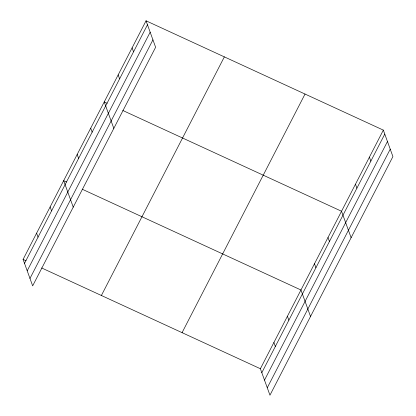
<?xml version="1.0" encoding="UTF-8"?>
<svg xmlns="http://www.w3.org/2000/svg" width="416" height="416" viewBox="0 0 416 416"><rect width="100%" height="100%" fill="white"/><g stroke="black" fill="none" stroke-linecap="round" stroke-linejoin="round"><path stroke-width="0.62" d="M146.042 20.8L155.62 47.268L32.661 285.875L23.083 259.412L146.042 20.8L383.339 130.125L392.917 156.588L269.958 395.2L260.38 368.732L41.642 267.961M24.518 263.385L147.482 24.773M27.206 270.806L150.166 32.198M29.973 278.455L152.937 39.842M101.39 295.49L224.349 56.878M182.068 332.66L305.032 94.047M260.38 368.732L383.339 130.125M261.815 372.71L384.779 134.098M264.503 380.13L387.462 141.518M267.27 387.78L390.234 149.167M107.136 103.267L104.234 101.93L113.818 128.393M122.798 110.479L341.531 211.25L351.114 237.718M66.56 182.005L63.658 180.669L73.237 207.137M82.222 189.223L300.955 289.994L310.534 316.456M23.083 259.412L25.979 260.749M369.403 157.165L370.843 161.138M355.467 184.21L356.907 188.183M328.006 237.5L329.446 241.472M314.48 263.744L315.921 267.717M287.43 316.238L288.865 320.211M273.905 342.488L275.34 346.46M132.106 47.845L133.546 51.818M118.17 74.885L119.61 78.858M90.709 128.175L92.149 132.148M77.184 154.424L78.624 158.397M50.133 206.918L51.568 210.891M36.608 233.163L38.043 237.141"/></g></svg>
